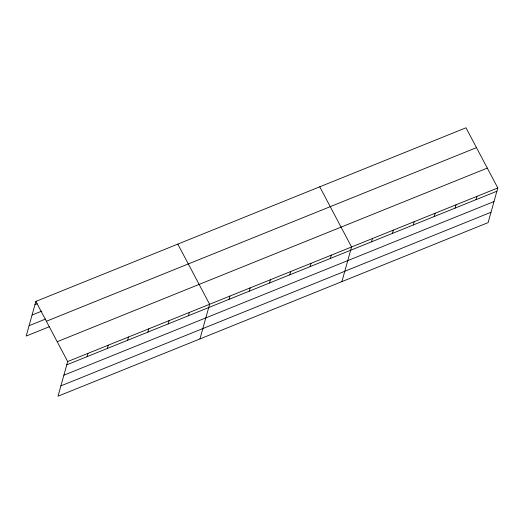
<?xml version="1.0" encoding="UTF-8"?>
<svg xmlns="http://www.w3.org/2000/svg" width="524" height="524" viewBox="0 0 524 524"><rect width="100%" height="100%" fill="white"/><g stroke="black" fill="none" stroke-linecap="round" stroke-linejoin="round"><path stroke-width="0.79" d="M35.874 301.398L67.688 361.56L58.007 396.216L488.126 222.602L497.8 187.946L465.993 127.784L35.874 301.398L26.2 336.054L49.479 326.662M87.05 356.654L87.96 353.379M107.322 348.473L108.239 345.192M127.601 340.286L128.518 337.004M147.879 332.105L148.796 328.823M168.152 323.917L169.069 320.636M188.43 315.73L189.347 312.455M199.945 338.923L209.626 304.267L177.813 244.105M228.981 299.361L229.898 296.08M249.26 291.18L250.177 287.899M269.539 282.993L270.456 279.711M289.818 274.812L290.728 271.53M310.09 266.624L311.007 263.343M330.369 258.437L331.286 255.155M341.884 281.63L351.558 246.974L319.751 186.813M371.536 241.819L372.453 238.538M392.43 233.39L393.341 230.108M413.318 224.953L414.235 221.678M434.213 216.523L435.123 213.242M455.101 208.094L456.018 204.812M475.995 199.657L476.906 196.376M34.964 304.68L37.211 303.769M32.069 315.035L41.835 311.092M29.089 325.699L45.614 319.031M46.374 321.251L476.486 147.637M57.188 341.707L487.3 168.093M67.688 361.56L497.8 187.946M66.771 364.842L496.883 191.227M63.882 375.197L493.994 201.576M60.902 385.867L491.014 212.246"/></g></svg>
